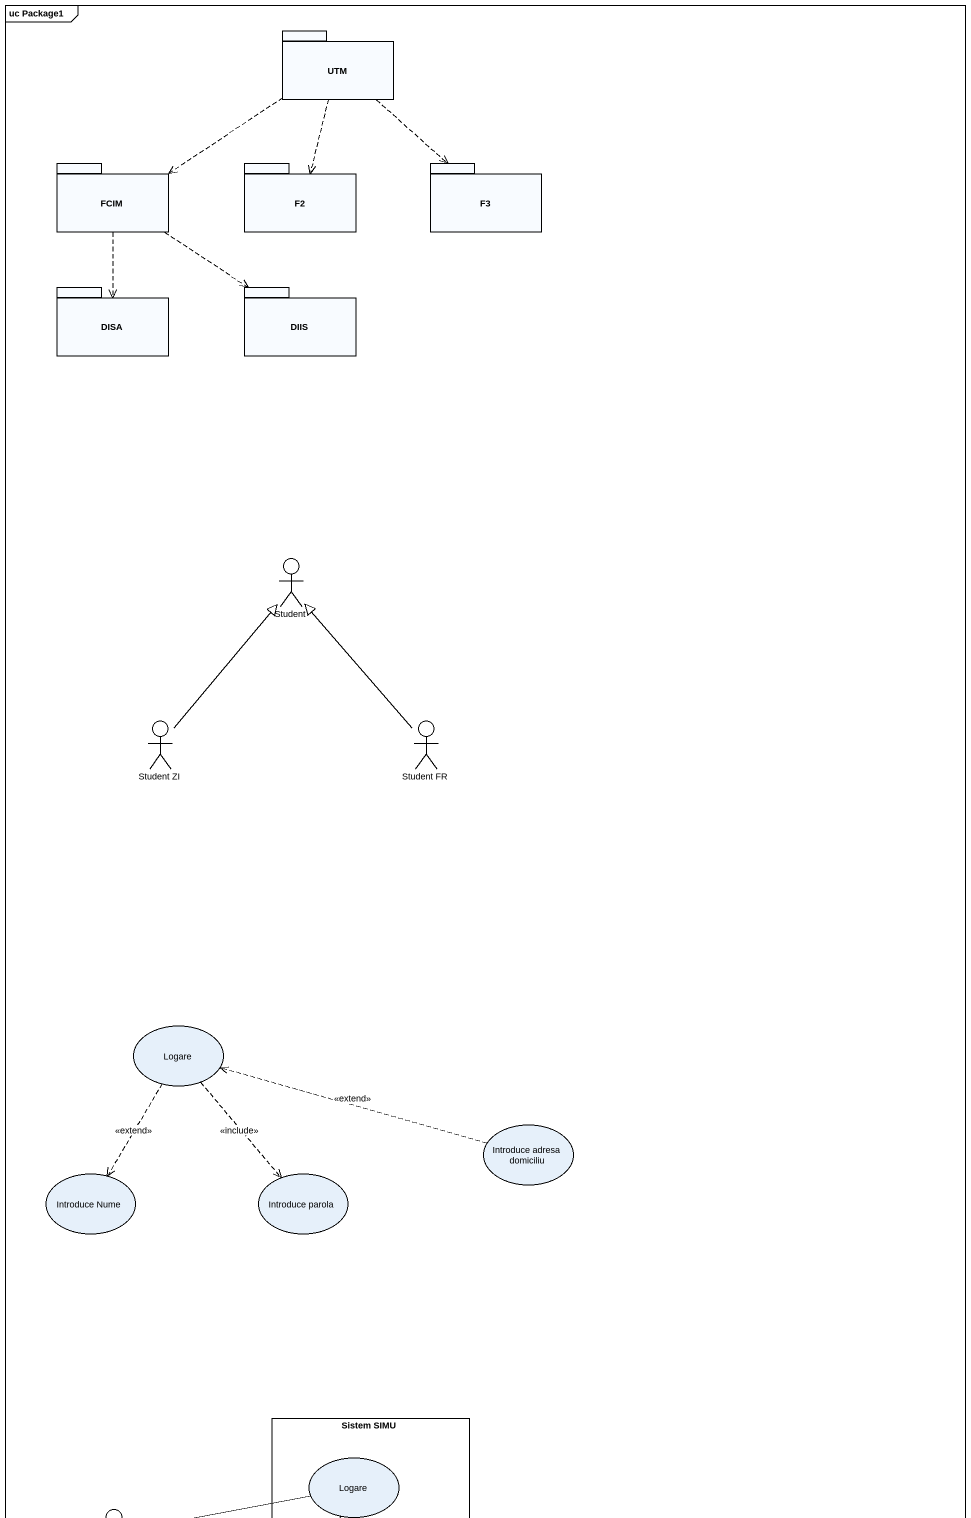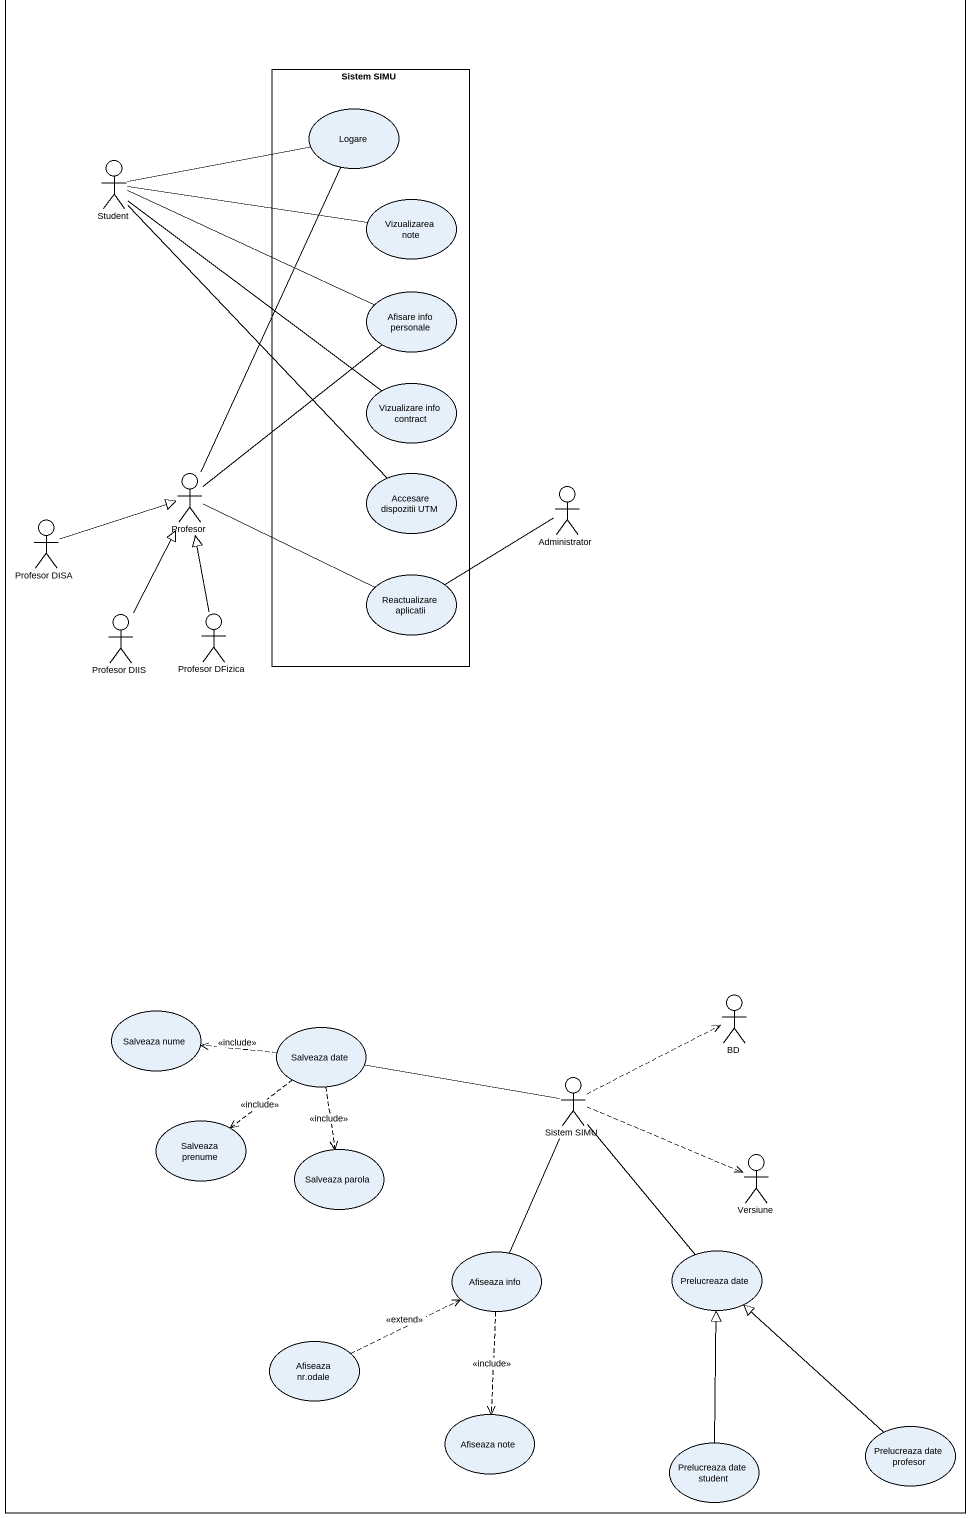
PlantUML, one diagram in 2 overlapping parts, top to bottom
@startuml
mainframe uc Package1
package UTM {
}
package FCIM {
}
package F2 {
}
package F3 {
}
package DISA {
}
package DIIS {
}
actor Student
actor "Student ZI" as Student_ZI
actor "Student FR" as Student_FR
usecase Logare
usecase "Introduce adresa domiciliu" as Introduce_adresa_domiciliu
usecase "Introduce Nume" as Introduce_Nume
usecase "Introduce parola" as Introduce_parola
rectangle "Sistem SIMU" as Sistem_SIMU {
  usecase "Logare" as Logare_2
  usecase "Vizualizarea note" as Vizualizarea_note
  usecase "Afisare info personale" as Afisare_info_personale
  usecase "Vizualizare info contract" as Vizualizare_info_contract
  usecase "Accesare dispozitii UTM" as Accesare_dispozitii_UTM
  usecase "Reactualizare aplicatii" as Reactualizare_aplicatii
}
actor "Student" as Student_2
actor Profesor
actor Administrator
actor "Profesor DISA" as Profesor_DISA
actor "Profesor DIIS" as Profesor_DIIS
actor "Profesor DFizica" as Profesor_DFizica
actor BD
usecase "Salveaza nume" as Salveaza_nume
usecase "Salveaza date" as Salveaza_date
actor "Sistem SIMU" as Sistem_SIMU_2
usecase "Salveaza prenume" as Salveaza_prenume
usecase "Salveaza parola" as Salveaza_parola
actor Versiune
usecase "Afiseaza info" as Afiseaza_info
usecase "Prelucreaza date" as Prelucreaza_date
usecase "Afiseaza nr.odale" as Afiseaza_nr_odale
usecase "Afiseaza note" as Afiseaza_note
usecase "Prelucreaza date profesor" as Prelucreaza_date_profesor
usecase "Prelucreaza date student" as Prelucreaza_date_student
UTM .left.> FCIM
UTM ..> F2
UTM ..> F3
FCIM ..> DISA
FCIM ..> DIIS
Student_ZI -up-|> Student
Student_FR -up-|> Student
Logare ..> Introduce_Nume : <<extend>>
Logare ..> Introduce_parola : <<include>>
Introduce_adresa_domiciliu .left.> Logare : <<extend>>
Student_2 -right- Logare_2
Student_2 -right- Vizualizarea_note
Student_2 -right- Afisare_info_personale
Student_2 -- Vizualizare_info_contract
Student_2 -- Accesare_dispozitii_UTM
Profesor -up- Logare_2
Profesor -up- Afisare_info_personale
Profesor -right- Reactualizare_aplicatii
Administrator -left- Reactualizare_aplicatii
Profesor_DISA -right-|> Profesor
Profesor_DIIS -up-|> Profesor
Profesor_DFizica -up-|> Profesor
Salveaza_date .left.> Salveaza_nume : <<include>>
Salveaza_date -right- Sistem_SIMU_2
Salveaza_date ..> Salveaza_prenume : <<include>>
Salveaza_date ..> Salveaza_parola : <<include>>
Sistem_SIMU_2 .right.> BD
Sistem_SIMU_2 .right.> Versiune
Sistem_SIMU_2 -- Afiseaza_info
Sistem_SIMU_2 -- Prelucreaza_date
Afiseaza_info ..> Afiseaza_note : <<include>>
Afiseaza_nr_odale .right.> Afiseaza_info : <<extend>>
Prelucreaza_date_profesor -up-|> Prelucreaza_date
Prelucreaza_date_student -up-|> Prelucreaza_date
@enduml
